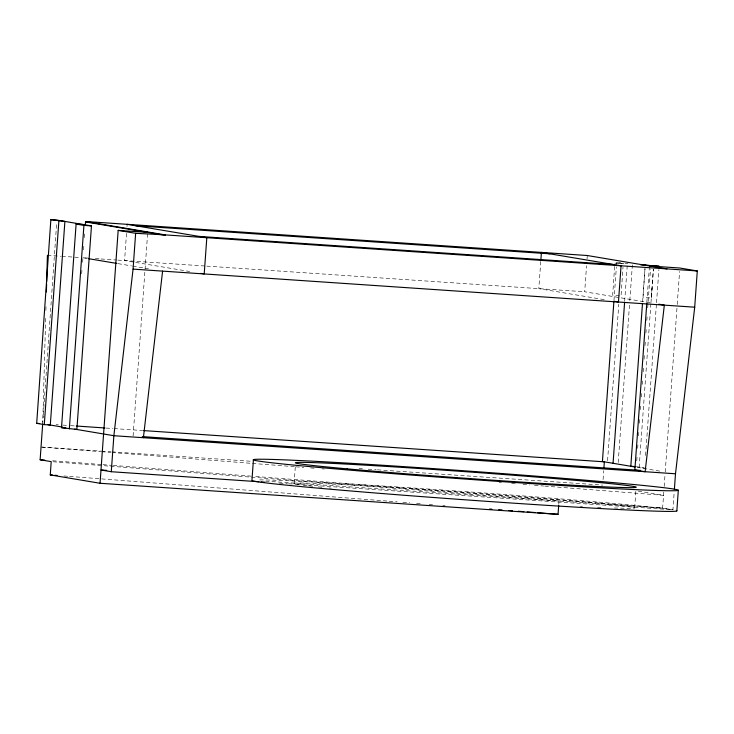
<?xml version="1.0" encoding="UTF-8"?>
<svg xmlns="http://www.w3.org/2000/svg" width="734" height="734" viewBox="0 0 734 734"><rect width="100%" height="100%" fill="white"/><g stroke="black" fill="none" stroke-linecap="round" stroke-linejoin="round"><path stroke-width="0.55" stroke-dasharray="3.67 2.75" d="M45.655 318.345L42.746 422.601L43.26 415.783M45.884 310.326L46.013 305.739M43.343 414.646L45.086 389.616M45.159 388.479L56.711 222.356M614.624 266.479L612.661 295.307L621.037 295.995L623.01 267.158M645.002 268.534L643.03 297.371L651.407 298.05L653.379 269.213M651.333 298.05L652.058 287.508M83.52 249.909L83.915 244.312M84.401 237.596L84.805 232.008M126.523 233.384L124.578 260.561L189.629 271.497M127.01 226.595L127.175 224.329M133.102 435.978L147.617 233.504M294.114 483.495L295.279 467.2M540.765 261.469L538.82 288.646L606.119 299.949M558.776 504.368L559.005 501.047L51.206 461.631M650.14 302.747L584.695 291.756L586.558 265.708M587.053 258.918L587.292 255.515M613.973 300.417L616.349 267.286M616.432 266.139L616.67 262.717L620.725 262.992M603.073 479.559L603.715 470.696M607.569 460.704L618.79 304.188M624.671 301.38L627.203 266.029M618.212 462.493L629.488 305.142M629.818 300.582L632.433 264.093M642.608 301.766L644.984 268.635M646.865 302.197L649.388 267.093M636.754 460.934L637.084 456.364M637.663 448.364L637.901 444.942M638.562 435.803L638.809 432.372M639.461 423.234L639.791 418.664M640.443 409.526L640.69 406.095M641.342 396.956L641.589 393.534M642.241 384.396L642.489 380.964M643.149 371.826L643.47 367.257M644.048 359.256L644.379 354.687M645.03 345.549L645.278 342.127M645.929 332.988L646.177 329.557M646.828 320.419L647.076 316.987M647.727 307.849L650.517 269.011M634.671 507.809L635.919 490.422M650.893 303.738L639.14 467.668L644.672 468.044M650.975 302.601L653.361 269.305M645.571 455.502L656.444 303.885M656.526 302.747L658.893 269.681M663.784 492.009L662.628 508.075L672.922 509.8L674.216 491.789M664.178 486.459L665.05 474.265M665.215 472.054L677.143 305.638M677.225 304.5L679.592 271.442M81.667 273.727L81.942 270.296M82.584 262.304L82.951 257.744L88.585 258.12M616.67 262.717L623.661 263.378M47.416 255.331L60.748 256.23M61.858 256.313L79.621 257.515M95.328 258.579L99.833 258.882M100.953 258.964L116.706 260.029M117.825 260.102L205.603 266.057M206.74 266.13L584.695 291.756M56.068 424.656L58.298 424.803M62.748 425.105L68.317 425.491M70.574 425.637L75.143 425.949M106.008 428.041L112.862 428.509M114.009 428.583L142.579 430.519M42.187 447.107L100.521 451.061M101.668 451.135L110.816 451.759M111.963 451.841L252.652 461.374M359.036 468.586L362.468 468.815M368.184 469.209L376.193 469.751M377.34 469.824L602.678 485.101M265.469 481.146L662.628 508.075L253.725 476.348M279.434 483.128L287.444 483.669M288.581 483.752L672.922 509.8M41.04 447.034L100.439 451.639M101.576 451.731L110.715 452.438M111.862 452.52L251.212 463.337M252.349 463.429L294.609 466.705M295.756 466.796L303.748 467.411M310.601 467.943L314.033 468.209M322.024 468.833L324.309 469.008M499.065 482.568L501.35 482.743M511.635 483.541L516.195 483.899M523.048 484.431L529.902 484.963M534.471 485.312L543.61 486.027M544.756 486.11L663.545 495.331L636.488 490.789M52.692 460.75L101.806 464.558M102.953 464.65L112.091 465.356M113.229 465.439L252.579 476.256M63.95 475.971L68.519 476.329M69.657 476.421L388.029 501.129M389.167 501.221L397.158 501.836M402.865 502.285L409.71 502.808M416.554 503.341L421.123 503.698M429.115 504.322L432.537 504.588M442.804 505.377L445.088 505.561M618.597 263.038L628.047 263.735M614.853 263.148L623.23 263.827M82.951 257.744L88.612 258.689M118 263.625L131.56 265.91M132.698 266.103L148.406 268.736M636.35 466.65L643.635 467.87M637.057 467.319L661.949 471.503M259.698 479.889A212.998 4.092 4.1 0 1 478.265 492.551A212.998 4.092 4.1 0 1 674.757 510.148M306.885 485.614A170.738 3.275 4.1 0 1 473.1 492.991A170.738 3.275 4.1 0 1 614.45 507.956M600.926 507.396A170.738 3.275 4.1 0 1 597.504 507.24M582.42 506.478A170.738 3.275 4.1 0 1 580.337 506.368M331.291 488.165A170.738 3.275 4.1 0 1 329.089 487.954M321.859 487.238A170.738 3.275 4.1 0 1 318.106 486.853M312.739 486.275A170.738 3.275 4.1 0 1 307.977 485.743"/><path stroke-width="1.1" d="M46.398 291.994L46.618 283.975M46.682 281.682L47.416 255.331M50.857 219.677L64.895 221.429L50.297 425.023L44.288 424.619L36.7 423.344L50.857 219.677L56.876 220.081L91.466 225.898L76.877 429.491L61.509 427.665L76.107 224.072L83.648 224.576M558.693 505.478L558.06 514.323L100.044 483.275L50.261 474.916L51.206 461.631L40.131 459.768L42.71 423.747M44.288 424.619L58.876 221.017M69.335 428.977L83.924 225.384L76.107 224.072M85.282 225.292L85.557 221.503L587.292 255.515L666.931 268.901M100.044 483.275L118.174 230.384L147.699 232.384M258.845 481.733L111.284 471.723L113.871 435.712L133.065 269.121L135.634 233.311L118.174 230.384M135.634 233.311L165.187 234.889L85.557 221.503M253.423 459.741L251.946 480.385A212.998 4.092 4.1 0 0 470.329 500.175A212.998 4.092 4.1 0 0 676.39 510.57M540.848 260.331L541.417 252.404L621.056 265.791L618.459 302.023L613.973 301.27M613.89 301.555L602.421 461.502L634.974 466.971M603.871 468.476L604.348 461.824L143.726 430.601M613.064 463.292L624.588 302.518M642.443 304.05L630.809 466.273L635.24 466.576M645.278 264.488L645.223 265.203L650.764 265.58M646.792 303.344L634.846 469.989L645.131 471.723L664.334 305.133L658.875 304.215M674.372 489.541L675.5 473.779L694.703 307.197L697.3 270.956L679.84 268.02L649.471 265.965M676.84 510.91L678.317 490.266A212.998 4.092 4.1 0 0 361.367 463.943A212.998 4.092 4.1 0 0 357.935 470.806A212.998 4.092 4.1 0 0 678.317 490.266M143.396 437.712L162.59 271.121M135.689 225.76L549.931 253.836M83.924 225.384L91.466 225.898M653.599 265.892L659.141 266.268L640.764 264.846M199.226 236.431L613.468 264.515M165.187 234.889L697.3 270.956M133.065 269.121L694.703 307.197M36.7 423.344L39.709 423.546M76.29 426.023L104.861 427.968M61.509 427.665L65.821 427.959M142.249 436.602L640.47 470.375M675.5 473.779L113.871 435.712L74.639 429.115M106.705 470.384L100.998 469.999L111.284 471.723M261.13 481.889L264.561 482.119M40.131 459.768L44.701 460.126M50.261 474.916L52.536 475.091M54.821 475.265L57.105 475.439M489.587 509.011L491.872 509.194M498.716 509.717L502.139 509.983M508.992 510.515L512.415 510.781M518.121 511.231L523.828 511.671M527.251 511.937L535.233 512.552M537.517 512.736L558.06 514.323M127.175 224.329L206.814 237.706L204.217 273.947L200.85 273.378M85.52 221.934L165.159 235.32M88.612 258.689L116.871 263.442M48.132 424.665L62.436 427.069M347.136 468.852A170.738 3.275 4.1 0 0 630.956 487.642A170.738 3.275 4.1 0 0 419.518 468.521A170.738 3.275 4.1 0 0 347.136 468.852"/></g></svg>
